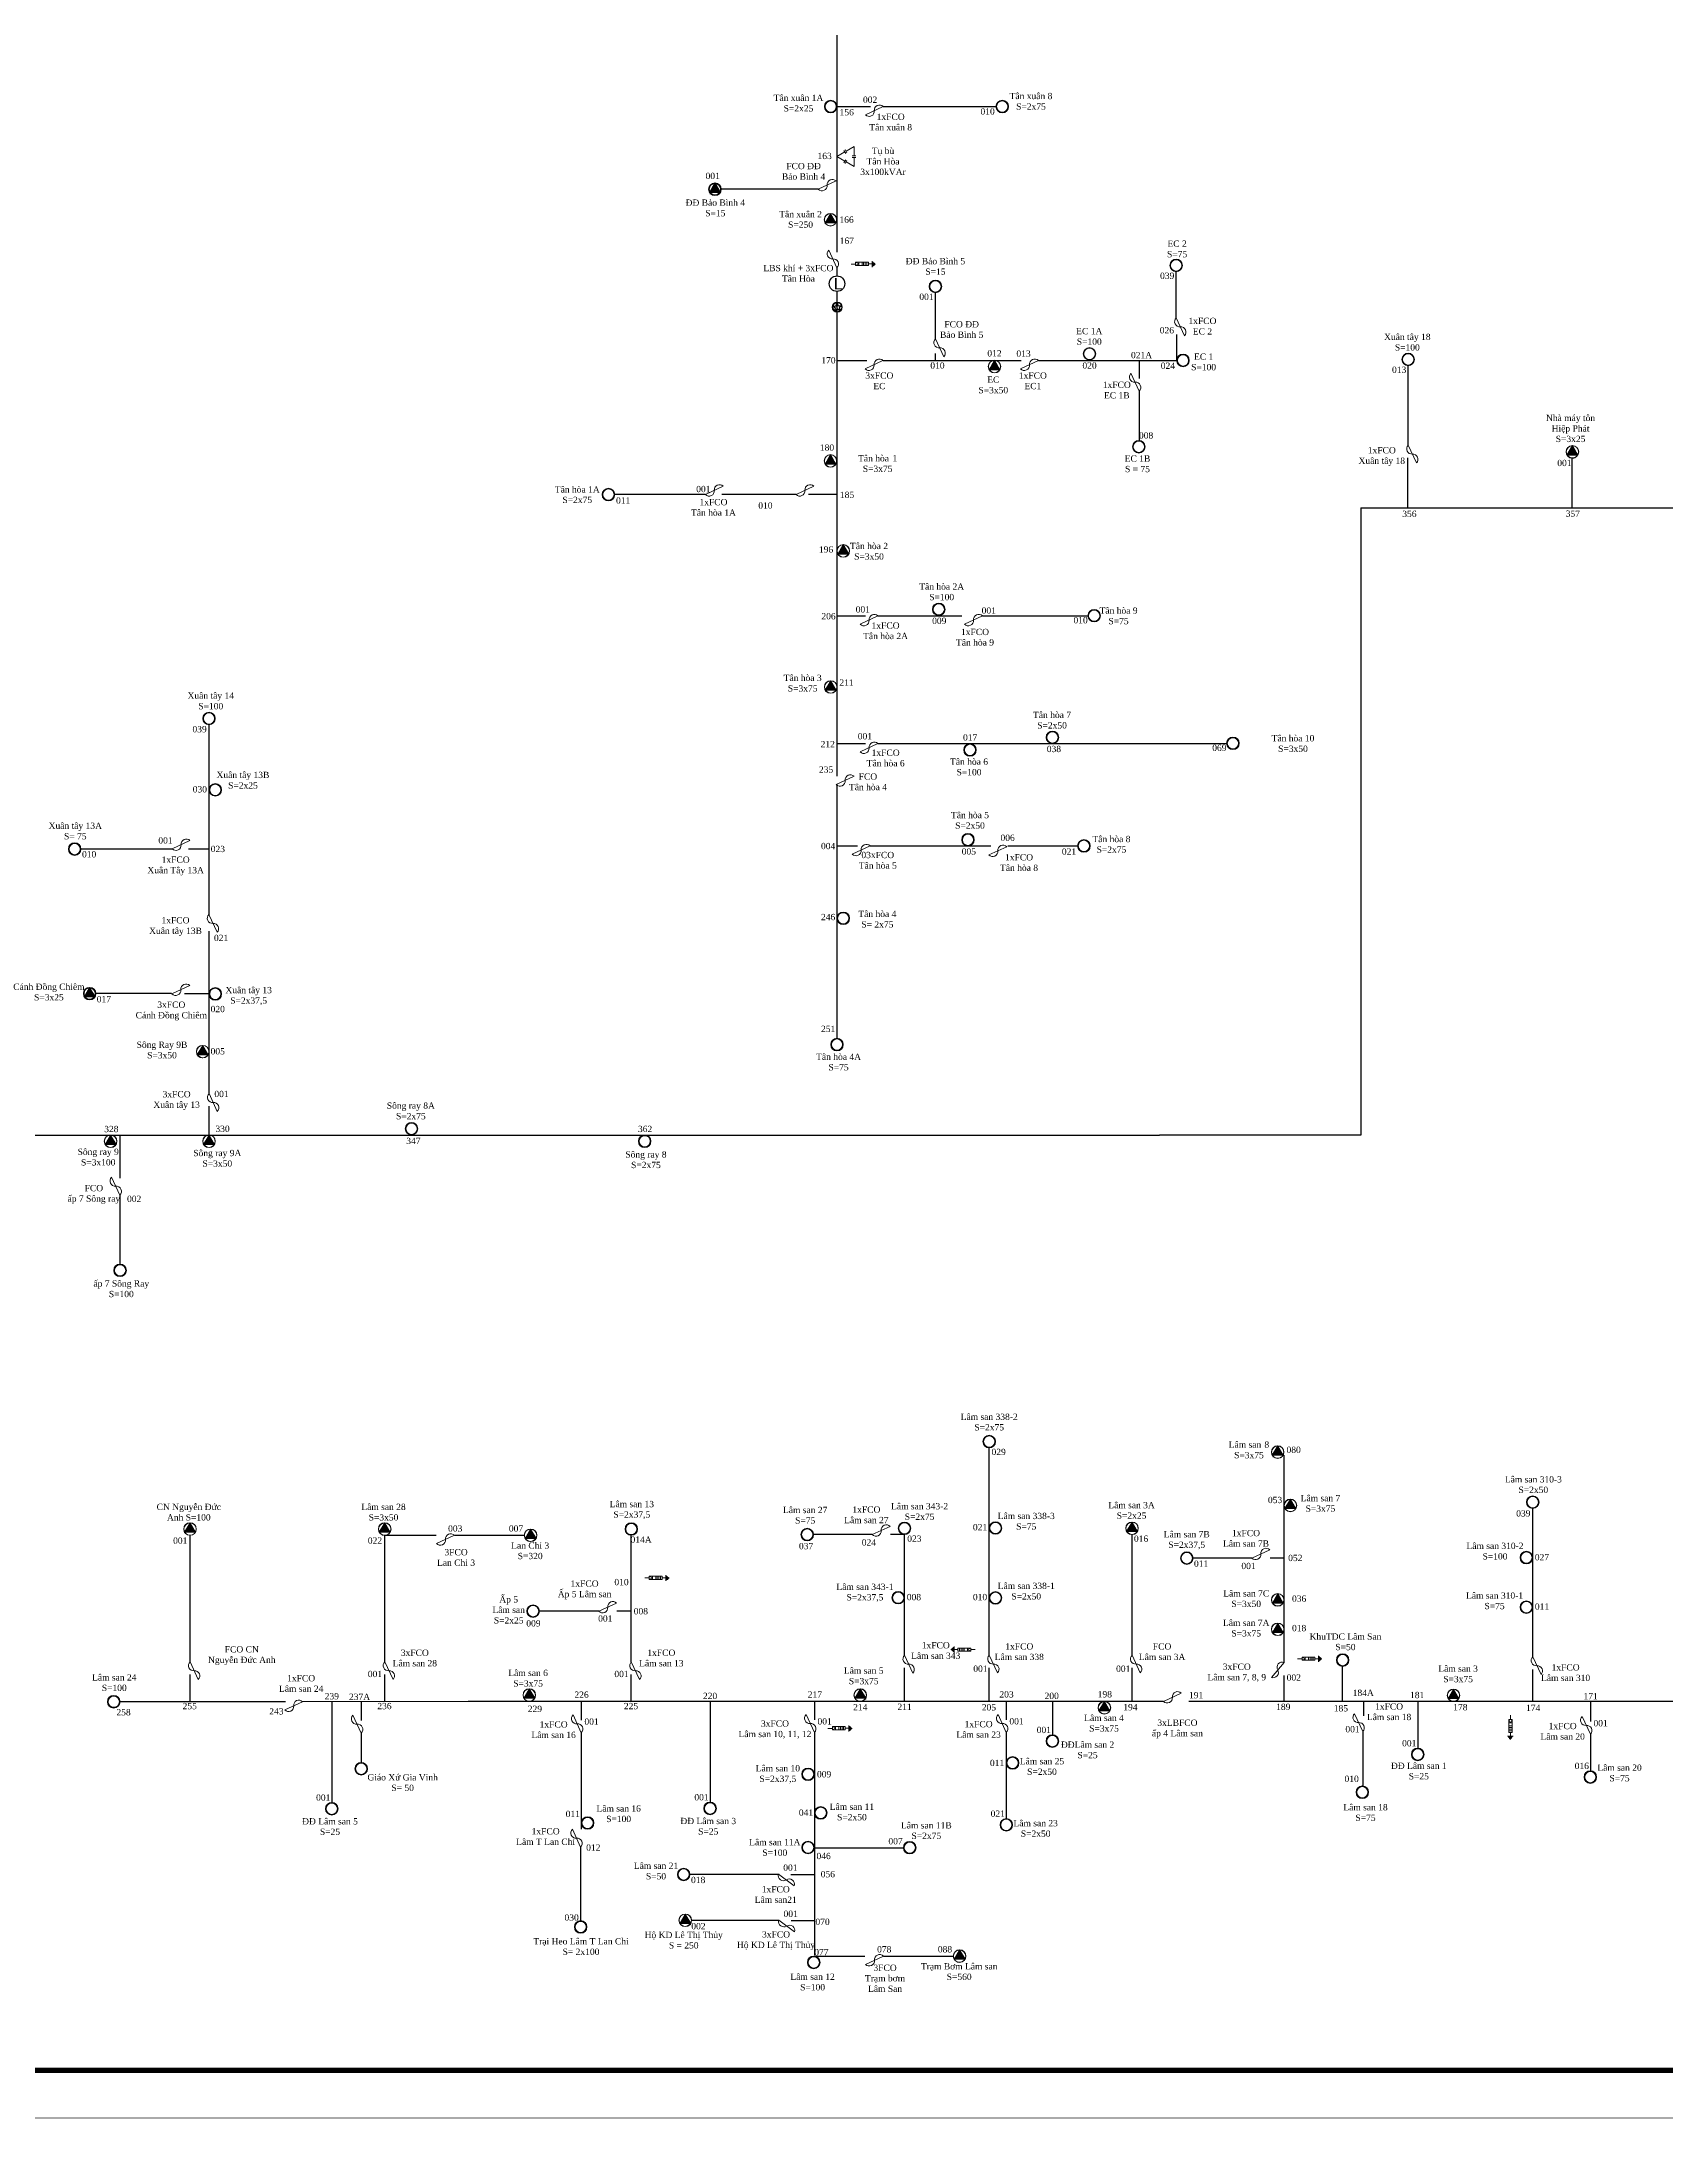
# Model space of a CAD drawing. Header units: inches. Extents: x 4393 to 9189, y -189 to 2360.
# Drawn here: x 5874 to 6587, y -189 to 721 of the extents above; entities that cross this region are included whole.
import ezdxf
from ezdxf.enums import TextEntityAlignment as Align

# ---------------------------------------------------------------- set-up
doc = ezdxf.new("R2010")
doc.units = ezdxf.units.IN
doc.header["$MEASUREMENT"] = 0
doc.layers.get('Defpoints').update_dxf_attribs({"lineweight": 13})
for name, color, linetype, lineweight in [('Day 22kV', 1, 'Continuous', 25), ('Khung', 7, 'Continuous', 20), ('TBA', 5, 'Continuous', 18), ('Text', 7, 'Continuous', 15), ('Thiet bi', 3, 'Continuous', 18)]:
    doc.layers.add(name, color=color, linetype=linetype, lineweight=lineweight)
doc.layers.add('TEXT477TANPHU', color=7, linetype='Continuous')
doc.styles.get("Standard").update_dxf_attribs({"font": 'arial.ttf'})
doc.styles.add('TimeNRoman', font='times.ttf')

# ---------------------------------------------------------------- blocks, each defined once
blk = doc.blocks.new('FCO')
at = {"color": 0}
blk.add_lwpolyline([(0, 0, 0.707499), (1.13, 0.53, -0.707499), (2.26, 1.05, -5.301682)], format="xyb", dxfattribs=at)
blk.add_lwpolyline([(0, 0), (2.26, 1.05)], dxfattribs=at)
blk = doc.blocks.new('TBA 1P')
h = blk.add_hatch(color=4)
h.set_gradient(color1=(0, 0, 255), one_color=1, tint=1, name='SPHERICAL')
h.paths.add_polyline_path([(0.8, 0.8, 1), (-0.8, 0.8, 1)])
h.paths.add_polyline_path([(-0.77, 0.8, -1), (0.77, 0.8, -1)], flags=16)
at = {"color": 0}
for radius in [0.8, 0.769, 0.759, 0.759, 0.748, 0.737, 0.726, 0.715]:
    blk.add_circle((0, 0.8), radius, dxfattribs=at)
blk = doc.blocks.new('TBA 3P')
h = blk.add_hatch(color=4)
h.set_gradient(color1=(0, 0, 255), one_color=1, tint=1, name='INVSPHERICAL')
h.paths.add_polyline_path([(-0.01, 1.58), (0, 1.6, 0.414214), (-0.8, 0.8, 0.131652), (-0.69, 0.4), (-0.68, 0.42, -0.12747), (-0.78, 0.8, -0.409402)])
h = blk.add_hatch(color=4)
h.set_gradient(color1=(0, 0, 255), one_color=1, tint=1, name='INVSPHERICAL')
h.paths.add_polyline_path([(0.8, 0.8, 1), (-0.8, 0.8, 1)])
h.paths.add_polyline_path([(-0.78, 0.8, -1), (0.78, 0.8, -1)], flags=16)
h = blk.add_hatch()
h.set_pattern_fill('AR-HBONE', color=4, scale=0.25, style=0)
h.paths.add_polyline_path([(0.69, 0.4), (0.67, 0.4, -0.566432), (-0.67, 0.4), (-0.69, 0.4, 0.57735)])
h = blk.add_hatch(color=4)
h.set_gradient(color1=(0, 0, 255), one_color=1, tint=1, name='SPHERICAL')
h.paths.add_polyline_path([(0, 1.6), (0.01, 1.58, -0.409402), (0.78, 0.8, -0.12747), (0.68, 0.42), (0.69, 0.4, 0.131652), (0.8, 0.8, 0.414214)])
at = {"color": 0}
blk.add_lwpolyline([(0, 1.6, 0, 1.39, 0), (0, 0.4, 0, 0, 0)], format="xyseb", dxfattribs=at)
blk.add_lwpolyline([(-0.69, 0.4), (0.69, 0.4), (0, 1.6)], close=True, dxfattribs=at)
for radius in [0.8, 0.778]:
    blk.add_circle((0, 0.8), radius, dxfattribs=at)
blk = doc.blocks.new('LA')
at = {"color": 0}
for p, q in [((0.33, -2.28), (0.53, -2.69)), ((0.33, -2.28), (0.74, -2.28)), ((0.33, -3.92), (0.33, -2.28)), ((0.52, -1.72), (0.52, -2.28)), ((0.53, -2.69), (0.74, -2.28)), ((0.74, -2.28), (0.74, -3.92)), ((0.88, -4.39), (0.14, -4.39)), ((0.22, -4.48), (0.8, -4.48)), ((0.3, -4.58), (0.72, -4.58)), ((0.33, -2.69), (0.74, -2.69)), ((0.33, -3.1), (0.74, -3.1)), ((0.33, -3.3), (0.74, -3.3)), ((0.33, -3.51), (0.74, -3.51)), ((0.33, -3.71), (0.74, -3.71)), ((0.74, -3.92), (0.33, -3.92)), ((0.38, -4.67), (0.64, -4.67)), ((0.46, -4.77), (0.56, -4.77)), ((0.53, -3.92), (0.53, -4.39))]:
    blk.add_line(p, q, dxfattribs=at)
blk = doc.blocks.new('TU BU')
at = {"color": 0}
for points in [[(0.59, -1.02), (0, 0), (-0.59, -1.02)], [(-0.68, -1.18), (-1.27, -2.19), (-0.09, -2.19)], [(-0.48, -1.29), (-0.88, -1.06)], [(-0.39, -1.13), (-0.78, -0.9)], [(-0.09, -2.42), (-0.09, -1.96)], [(0.09, -2.19), (1.27, -2.19), (0.68, -1.18)], [(0.09, -2.42), (0.09, -1.96)], [(0.41, -1.13), (0.8, -0.9)], [(0.5, -1.29), (0.9, -1.06)]]:
    blk.add_lwpolyline(points, dxfattribs=at)
blk = doc.blocks.new('ngoi sao')
at = {"layer": 'Day 22kV', "color": 1}
for p, q in [((7789, 2470), (7803.5, 2474.7)), ((7803.5, 2465.3), (7789, 2470)), ((7803.5, 2474.7), (7803.5, 2490)), ((7803.5, 2490), (7812.5, 2477.6)), ((7803.5, 2450), (7803.5, 2465.3)), ((7812.5, 2462.4), (7803.5, 2450)), ((7812.5, 2477.6), (7827, 2482.3)), ((7827, 2457.7), (7812.5, 2462.4)), ((7827, 2482.3), (7818, 2470)), ((7818, 2470), (7827, 2457.7))]:
    blk.add_line(p, q, dxfattribs=at)
blk = doc.blocks.new('báo sự cố')
at = {"layer": 'Day 22kV', "color": 1, "xscale": 0.1313280000002237, "yscale": 0.1313280000002237, "zscale": 0.1313280000002237}
blk.add_blockref('ngoi sao', (6759.6, 2134.3, 3), dxfattribs=at)
at = {"layer": 'TBA', "xscale": 3.449999999999818, "yscale": 3.449999999999818, "zscale": 3.449999999999818, "rotation": 90}
blk.add_blockref('TBA 1P', (7788, 2458.8), dxfattribs=at)
blk = doc.blocks.new('LBS khí')
blk.add_circle((1.09, -1.12), 3.4)
at = {"layer": 'TEXT477TANPHU', "color": 7, "true_color": 0xffffff, "insert": (-0.34, 1.36), "char_height": 5, "attachment_point": 1}
blk.add_mtext_dynamic_manual_height_columns('L', width=1.1505, gutter_width=1, heights=[0], dxfattribs=at)

msp = doc.modelspace()

# ---------------------------------------------------------------- linework, layer by layer
for p, q in [((5947.88, 292.44), (5947.88, 292.44)), ((6419.05, 37.46), (6419.05, 37.46))]:
    msp.add_line(p, q)
at = {"color": 6}
for p, q in [((6001.69, -6.43), (6001.69, -50.39)), ((6167.47, -6.13), (6167.47, -50.26)), ((6317.51, -6.14), (6317.51, -20.77)), ((6477.64, -6.21), (6477.64, -26.47))]:
    msp.add_line(p, q, dxfattribs=at)
msp.add_circle((6223.1, 615.06), 3.4)
at = {"layer": 'Day 22kV', "color": 5}
msp.add_line((6371.99, 581.45), (6371.99, 592.79), dxfattribs=at)
at = {"layer": 'Day 22kV', "color": 6}
for p, q in [((6452.68, 516.83), (6452.68, 242.04)), ((5931.83, 367.33), (5891.76, 367.33)), ((5947.88, 367.33), (5938.95, 367.33)), ((5908.81, 242.04), (5908.81, 223.19)), ((6452.68, 242.04), (6364.41, 242.04)), ((5908.81, 215.73), (5908.81, 185.5)), ((6024.9, 66.64), (6047.36, 66.64)), ((6055.4, 66.64), (6086.05, 66.64)), ((6238.58, 66.95), (6212.8, 66.95)), ((6252.68, 66.95), (6246.52, 66.95)), ((6404.95, 56.65), (6379.17, 56.65)), ((6419.05, 56.65), (6412.89, 56.65)), ((6118.7, 33.36), (6092.92, 33.36)), ((6132.8, 33.36), (6126.65, 33.36)), ((6453.81, -6.11), (6453.81, -12.4)), ((6212.91, -117.74), (6235.37, -117.74)), ((6243.41, -117.74), (6274.06, -117.74))]:
    msp.add_line(p, q, dxfattribs=at)
at = {"layer": 'Day 22kV', "color": 5}
for points in [[(6223.1, 810.97), (6223.1, 692.67)], [(6223.1, 706.37), (6223.1, 628.81)], [(6223.1, 692.67), (6237.84, 692.67)], [(6243.36, 692.67), (6292.77, 692.67)], [(6214.89, 656.43), (6172.37, 656.43)], [(6223.1, 621.99), (6223.1, 618.45)], [(6223.1, 621.99), (6223.1, 618.45)], [(6371.75, 600.04), (6371.75, 620.31)], [(6223.1, 611.66), (6223.1, 607)], [(6223.1, 611.26), (6223.1, 399.28)], [(6266.25, 590.83), (6266.25, 611.11)], [(6266.25, 581.45), (6266.25, 584.52)], [(6223.1, 581.45), (6236.18, 581.45)], [(6243.35, 581.45), (6303.84, 581.45)], [(6311.41, 581.45), (6371.99, 581.45)], [(6165.43, 522.66), (6125.7, 522.66)], [(6205.15, 522.66), (6172.65, 522.66)], [(6223.1, 522.66), (6210.67, 522.66)], [(6223.1, 469.47), (6235.52, 469.47)], [(6241.04, 469.47), (6277.8, 469.47)], [(6286.8, 469.47), (6333.05, 469.47)], [(6223.1, 413.54), (6235.52, 413.54)], [(6241.04, 413.54), (6322.1, 413.54)], [(6322.1, 413.54), (6393.86, 413.54)], [(6223.1, 395.58), (6223.1, 284.43)], [(6223.1, 368.72), (6232.09, 368.72)], [(6237.61, 368.72), (6290.46, 368.72)], [(6297.95, 368.72), (6328.56, 368.72)]]:
    msp.add_lwpolyline(points, dxfattribs=at)
at = {"layer": 'Day 22kV', "color": 6}
for points in [[(6355.56, 581.45), (6355.56, 573.53)], [(6473.43, 544.29), (6473.43, 579.09)], [(6355.56, 568.01), (6355.56, 546.43)], [(6473.33, 516.83), (6473.33, 538.77)], [(6545.31, 516.83), (6545.31, 538.6)], [(6452.68, 516.83), (6555.54, 516.83)], [(6555.54, 516.83), (6719.15, 516.83)], [(5947.88, 384.95), (5947.88, 421.78)], [(5947.88, 338.45), (5947.88, 384.95)], [(5947.88, 260.18), (5947.88, 331.4)], [(5931.38, 303.98), (5898.32, 303.98)], [(5947.88, 303.87), (5937.16, 303.87)], [(5947.88, 242.04), (5947.88, 254.66)], [(5825.94, 242.04), (6364.41, 242.04)], [(6289.81, 14.15), (6289.81, 104.95)], [(6419.05, 10.76), (6419.05, 101.71)], [(6528.02, 13.42), (6528.02, 78.41)], [(5939.56, 11.22), (5939.56, 66.64)], [(6024.9, 11.22), (6024.9, 66.64)], [(6132.95, 11.22), (6132.95, 66.64)], [(6252.68, 14.1), (6252.68, 66.95)], [(6352.39, 14.15), (6352.39, 66.95)], [(5939.56, -6.14), (5939.56, 5.7)], [(6024.9, -6.14), (6024.9, 5.7)], [(6132.95, -6.14), (6132.95, 5.7)], [(6252.68, -6.16), (6252.68, 8.58)], [(6289.81, -6.16), (6289.81, 8.63)], [(6352.39, -6.16), (6352.39, 8.63)], [(6419.05, -6.23), (6419.05, 5.24)], [(6444.71, -6.2), (6444.71, 9.1)], [(6528.02, -6.23), (6528.02, 7.9)], [(5981.39, -6.25), (5908.89, -6.26)], [(6061.49, -6.24), (5988.89, -6.25)], [(6014.58, -6.43), (6014.58, -14.47)], [(6366.2, -6.14), (6061.49, -6.24)], [(6111.05, -6.27), (6111.05, -14.31)], [(6213.2, -6.15), (6213.2, -14.21)], [(6297.3, -6.13), (6297.3, -14.17)], [(6594.38, -6.23), (6377.3, -6.19)], [(6553.28, -6.23), (6553.28, -15)], [(6014.58, -19.99), (6014.58, -32.96)], [(6111.05, -19.83), (6111.05, -62.16)], [(6213.2, -19.73), (6213.2, -117.39)], [(6297.3, -19.69), (6297.3, -57.45)], [(6453.53, -19.31), (6453.53, -43.22)], [(6553.28, -20.52), (6553.28, -36.41)], [(6110.76, -69.96), (6110.76, -102.2)], [(6213.2, -70.22), (6252.23, -70.22)], [(6197.7, -81.96), (6158.67, -81.96)], [(6202.87, -81.96), (6213.31, -81.96)], [(6197.82, -102.18), (6159.36, -102.18)], [(6203, -102.17), (6213.2, -102.17)]]:
    msp.add_lwpolyline(points, dxfattribs=at)
at = {"layer": 'Defpoints'}
msp.add_lwpolyline([(4392.87, -188.87), (7812.22, -188.46), (7812.16, 1998.11), (4396.1, 1998.09)], close=True, dxfattribs=at)
at = {"layer": 'Khung', "const_width": 2.4}
msp.add_lwpolyline([(4433.74, 1971.09), (4426.33, -167.86), (7785.22, -167.72), (7785.16, 1971.11)], close=True, dxfattribs=at)

# ---------------------------------------------------------------- block references
at = {"color": 0}
msp.add_blockref('LBS khí', (6222.01, 616.17), dxfattribs=at)
at = {"layer": 'Day 22kV', "color": 6, "xscale": 0.8000000000000539, "yscale": 0.8000000000001819, "zscale": 0.8000000000000539, "rotation": 345.0685828218457}
msp.add_blockref('báo sự cố', (-301.52, 308.91), dxfattribs=at)
at = {"layer": 'TBA', "xscale": 3.450000000000728, "yscale": 3.450000000000728, "zscale": 3.450000000000728}
for name, p in [('TBA 1P', (6220.34, 689.91)), ('TBA 1P', (6295.53, 689.91)), ('TBA 3P', (6169.61, 653.67)), ('TBA 1P', (6169.61, 653.67)), ('TBA 3P', (6220.24, 640.32)), ('TBA 1P', (6371.75, 620.31)), ('TBA 1P', (6266.25, 611.11)), ('TBA 3P', (6292.12, 575.98)), ('TBA 1P', (6333.76, 581.56)), ('TBA 1P', (6374.75, 578.69)), ('TBA 1P', (6473.43, 579.09)), ('TBA 1P', (6355.39, 540.83)), ('TBA 3P', (6545.41, 538.6)), ('TBA 3P', (6220.25, 534.62)), ('TBA 1P', (6122.94, 519.9)), ('TBA 3P', (6225.85, 495.21)), ('TBA 1P', (6267.71, 469.6)), ('TBA 1P', (6335.8, 466.83)), ('TBA 3P', (6220.34, 435.58)), ('TBA 1P', (5947.88, 421.78)), ('TBA 1P', (6317.53, 413.48)), ('TBA 1P', (6396.62, 410.9)), ('TBA 1P', (5950.64, 390.51)), ('TBA 1P', (6280.5, 368.65)), ('TBA 1P', (5889, 364.57)), ('TBA 1P', (6331.32, 365.96)), ('TBA 1P', (6225.86, 334.23)), ('TBA 3P', (5895.56, 301.22)), ('TBA 1P', (5895.56, 301.22)), ('TBA 1P', (5950.64, 301.11)), ('TBA 3P', (5945.12, 275.81)), ('TBA 1P', (6223.1, 278.91)), ('TBA 1P', (6036.63, 242.04)), ('TBA 3P', (5904.74, 236.52)), ('TBA 3P', (5947.88, 236.52)), ('TBA 1P', (6138.82, 236.52)), ('TBA 1P', (5908.89, 179.98)), ('TBA 1P', (6289.81, 104.95)), ('TBA 3P', (6416.23, 100.33)), ('TBA 3P', (6421.81, 76.96)), ('TBA 1P', (6528.02, 78.41)), ('TBA 3P', (5939.56, 66.64)), ('TBA 3P', (6024.9, 66.64)), ('TBA 3P', (6352.39, 66.95)), ('TBA 3P', (6088.81, 63.88)), ('TBA 1P', (6132.95, 66.64)), ('TBA 1P', (6210.04, 64.19)), ('TBA 1P', (6252.68, 66.95)), ('TBA 1P', (6292.57, 67.08)), ('TBA 1P', (6376.41, 53.89)), ('TBA 1P', (6525.26, 54.12)), ('TBA 1P', (6249.92, 36.55)), ('TBA 1P', (6292.57, 36.46)), ('TBA 3P', (6416.28, 35.6)), ('TBA 1P', (6525.26, 32.41)), ('TBA 1P', (6089.89, 30.66)), ('TBA 3P', (6416.28, 22.69)), ('TBA 3P', (6088.25, -6.13)), ('TBA 3P', (6233.3, -6.14)), ('TBA 3P', (6493.3, -6.23)), ('TBA 1P', (5906.13, -9.02)), ('TBA 3P', (6340.29, -11.66)), ('TBA 1P', (6317.51, -26.29)), ('TBA 1P', (6477.63, -32.1)), ('TBA 1P', (6014.58, -38.39)), ('TBA 1P', (6210.44, -40.83)), ('TBA 1P', (6300.06, -35.84)), ('TBA 1P', (6553.26, -42.05)), ('TBA 1P', (6001.69, -55.91)), ('TBA 1P', (6167.47, -55.78)), ('TBA 1P', (6215.96, -57.74)), ('TBA 1P', (6113.81, -62.16)), ('TBA 1P', (6297.3, -62.97)), ('TBA 1P', (6210.44, -72.9)), ('TBA 3P', (6156.6, -104.8)), ('TBA 1P', (6110.76, -107.72)), ('TBA 1P', (6212.91, -123.26)), ('TBA 3P', (6276.82, -120.5))]:
    msp.add_blockref(name, p, dxfattribs=at)
for p, rotation in [((6281.39, 413.54), 180), ((6444.72, 14.74), 180), ((6450.57, -45.93), 270), ((6257.75, -70.22), 90), ((6153.15, -81.96), 270)]:
    msp.add_blockref('TBA 1P', p, dxfattribs=dict(at, rotation=rotation))
at = {"layer": 'Thiet bi'}
for name, p, xscale, yscale, zscale, rotation in [('FCO', (6243.36, 692.67), 3.450000000000728, 3.450000000000728, 3.450000000000728, 180), ('TU BU', (6223.02, 670.72), 3.450000000000728, 3.450000000000728, 3.450000000000728, 90), ('FCO', (6223.1, 621.99), 3.450000000000728, 3.450000000000728, 3.450000000000728, 90), ('LA', (6223.39, 621.86), 3.450000000000728, 3.450000000000728, 3.450000000000728, 90), ('FCO', (6371.75, 600.04), 3.450000000000728, 3.450000000000728, 3.450000000000728, 270), ('FCO', (6266.25, 590.83), 3.450000000000728, 3.450000000000728, 3.450000000000728, 270), ('FCO', (6243.25, 581.34), 3.450000000000728, 3.450000000000728, 3.450000000000728, 180), ('FCO', (6311.34, 581.34), 3.450000000000728, 3.450000000000728, 3.450000000000728, 180), ('FCO', (6355.56, 568.01), 3.450000000000728, 3.450000000000728, 3.450000000000728, 90), ('FCO', (6473.43, 544.29), 3.450000000000728, 3.450000000000728, 3.450000000000728, 270), ('FCO', (6241.04, 469.47), 3.450000000000728, 3.450000000000728, 3.450000000000728, 180), ('FCO', (6286.8, 469.47), 3.450000000000728, 3.450000000000728, 3.450000000000728, 180), ('FCO', (6241.04, 413.54), 3.450000000000728, 3.450000000000728, 3.450000000000728, 180), ('FCO', (6230.56, 399.21), 3.450000000000728, 3.450000000000728, 3.450000000000728, 180), ('FCO', (6237.61, 368.72), 3.450000000000728, 3.450000000000728, 3.450000000000728, 180), ('FCO', (6297.49, 368.37), 3.450000000000728, 3.450000000000728, 3.450000000000728, 180), ('FCO', (5947.79, 338.65), 3.450000000000728, 3.450000000000728, 3.450000000000728, 270), ('FCO', (5947.88, 260.18), 3.450000000000728, 3.450000000000728, 3.450000000000728, 270), ('FCO', (5908.81, 215.73), 3.450000000000728, 3.450000000000728, 3.450000000000728, 90), ('FCO', (6055.4, 66.64), 3.450000000000728, 3.450000000000728, 3.450000000000728, 180), ('LA', (6132.95, 46.16), 3.450000000000728, 3.450000000000728, 3.450000000000728, 90), ('FCO', (5939.56, 11.22), 3.450000000000728, 3.450000000000728, 3.450000000000728, 270), ('FCO', (6024.9, 11.22), 3.450000000000728, 3.450000000000728, 3.450000000000728, 270), ('FCO', (6132.95, 11.22), 3.450000000000728, 3.450000000000728, 3.450000000000728, 270), ('FCO', (6252.68, 14.1), 3.450000000000728, 3.450000000000728, 3.450000000000728, 270), ('LA', (6289.59, 18.37), 3.450000000000728, 3.450000000000728, 3.450000000000728, 270), ('FCO', (6289.81, 14.15), 3.450000000000728, 3.450000000000728, 3.450000000000728, 270), ('FCO', (6352.39, 14.15), 3.450000000000728, 3.450000000000728, 3.450000000000728, 270), ('FCO', (6413.48, 4.36), 3.449999999999362, 3.450000000000728, 3.449999999999362, 24.99999999997809), ('LA', (6419.05, 10.76), 3.450000000000728, 3.450000000000728, 3.450000000000728, 90), ('FCO', (6528.02, 13.42), 3.450000000000728, 3.450000000000728, 3.450000000000728, 270), ('FCO', (5988.89, -6.25), 3.450000000000728, 3.450000000000728, 3.450000000000728, 180), ('FCO', (6373.99, -2.51), 3.450000000000728, 3.450000000000728, 3.450000000000728, 180), ('FCO', (6014.58, -19.99), 3.450000000000728, 3.450000000000728, 3.450000000000728, 90), ('FCO', (6111.05, -19.83), 3.450000000000728, 3.450000000000728, 3.450000000000728, 90), ('FCO', (6213.2, -19.73), 3.450000000000728, 3.450000000000728, 3.450000000000728, 90), ('LA', (6213.2, -19.73), 3.450000000000728, 3.450000000000728, 3.450000000000728, 90), ('FCO', (6297.3, -19.69), 3.450000000000728, 3.450000000000728, 3.450000000000728, 90), ('FCO', (6453.53, -19.31), 3.450000000000728, 3.450000000000728, 3.450000000000728, 90), ('FCO', (6553.28, -20.52), 3.450000000000728, 3.450000000000728, 3.450000000000728, 90), ('FCO', (6110.76, -69.96), 3.450000000000728, 3.450000000000728, 3.450000000000728, 90), ('FCO', (6197.47, -81.77), 3.449999999999628, 3.449999999999818, 3.449999999999628, 298.4561984099582), ('FCO', (6197.6, -101.99), 3.449999999999628, 3.449999999999818, 3.449999999999628, 298.4561984099582), ('FCO', (6243.41, -117.74), 3.450000000000728, 3.450000000000728, 3.450000000000728, 180)]:
    msp.add_blockref(name, p, dxfattribs=dict(at, xscale=xscale, yscale=yscale, zscale=zscale, rotation=rotation))
at = {"layer": 'Thiet bi', "xscale": 3.450000000000728, "yscale": 3.450000000000728, "zscale": 3.450000000000728}
for name, p in [('FCO', (6214.89, 656.43)), ('FCO', (6165.43, 522.66)), ('FCO', (6205.15, 522.66)), ('FCO', (5931.73, 367.42)), ('FCO', (5931.64, 303.87)), ('FCO', (6238.58, 66.95)), ('FCO', (6404.95, 56.65)), ('FCO', (6118.7, 33.36)), ('LA', (6516.43, -6.21))]:
    msp.add_blockref(name, p, dxfattribs=at)

# ---------------------------------------------------------------- texts
at = {"layer": 'Text', "style": 'TimeNRoman'}
for s, p in [('002', (6237.61, 694.29)), ('010', (6289.11, 689.14)), ('156', (6227.36, 688.8)), ('163', (6217.69, 669.65)), ('001', (6168.62, 660.89)), ('166', (6227.29, 641.74)), ('167', (6227.4, 632.52)), ('039', (6367.81, 617.14)), ('001', (6262.31, 607.94)), ('026', (6367.68, 593.28)), ('170', (6219.36, 580.1)), ('012', (6292.11, 583.17)), ('013', (6304.85, 583.05)), ('021A', (6356.58, 582.38)), ('010', (6267.13, 577.82)), ('020', (6333.79, 577.83)), ('024', (6368.12, 577.72)), ('013', (6469.47, 575.97)), ('008', (6358.57, 547.18)), ('180', (6218.72, 541.89)), ('001', (6541.9, 535.12)), ('011', (6129.39, 518.7)), ('001', (6164.52, 523.7)), ('010', (6191.73, 516.49)), ('185', (6227.5, 521.16)), ('356', (6473.97, 512.81)), ('357', (6545.57, 512.91)), ('196', (6218.31, 497.22)), ('001', (6234.42, 470.95)), ('001', (6289.62, 470.47)), ('206', (6219.39, 467.97)), ('009', (6267.92, 465.95)), ('010', (6329.87, 466.24)), ('211', (6227.27, 438.9)), ('039', (5943.75, 418.49)), ('212', (6219.05, 411.95)), ('001', (6235.34, 415.4)), ('017', (6281.46, 414.86)), ('038', (6318.17, 409.81)), ('069', (6390.68, 410.31)), ('235', (6218.31, 400.78)), ('030', (5943.86, 392.14)), ('006', (6297.88, 370.91)), ('010', (5895.35, 363.66)), ('001', (5928.8, 369.74)), ('023', (5951.75, 366)), ('004', (6219.21, 367.28)), ('005', (6280.88, 364.91)), ('021', (6324.78, 364.86)), ('246', (6219.21, 336.17)), ('021', (5953.18, 327.02)), ('017', (5901.8, 300.18)), ('020', (5951.7, 295.86)), ('251', (6219.21, 287.15)), ('005', (5951.7, 277.35)), ('001', (5953.35, 258.65)), ('328', (5905.08, 243.29)), ('330', (5953.81, 243.39)), ('362', (6139, 243.32)), ('347', (6037.46, 238.07)), ('002', (5915.08, 212.68)), ('029', (6293.95, 101.8)), ('080', (6423.24, 102.73)), ('053', (6415.09, 80.75)), ('039', (6523.89, 74.88)), ('001', (5935.27, 62.96)), ('022', (6020.61, 62.96)), ('003', (6055.79, 68.25)), ('007', (6082.42, 68.25)), ('014A', (6137.25, 63.4)), ('024', (6237.09, 62.15)), ('023', (6257.01, 63.8)), ('021', (6285.79, 68.83)), ('016', (6356.36, 63.8)), ('037', (6209.55, 60.56)), ('011', (6382.68, 52.85)), ('001', (6403.46, 51.84)), ('052', (6423.96, 55.35)), ('027', (6532.05, 55.67)), ('010', (6128.66, 44.78)), ('008', (6256.82, 38.21)), ('010', (6285.79, 38.21)), ('036', (6425.64, 37.53)), ('011', (6532.08, 34.06)), ('009', (6090.06, 26.7)), ('001', (6121.55, 28.83)), ('008', (6137.14, 32.01)), ('018', (6425.64, 24.63)), ('001', (6285.96, 6.83)), ('001', (6348.54, 6.83)), ('001', (6020.61, 4.51)), ('001', (6128.66, 4.51)), ('002', (6423.3, 2.95)), ('255', (5939.43, -9.54)), ('243', (5977.41, -11.85)), ('239', (6001.69, -5.25)), ('237A', (6013.86, -5.5)), ('236', (6024.77, -9.54)), ('229', (6090.7, -10.78)), ('226', (6111.15, -4.56)), ('225', (6132.82, -9.54)), ('220', (6167.47, -5.11)), ('217', (6213.4, -4.49)), ('214', (6233.3, -10.05)), ('211', (6252.71, -9.88)), ('205', (6289.68, -10.11)), ('203', (6297.4, -4.42)), ('200', (6317.2, -5.09)), ('198', (6340.48, -4.39)), ('194', (6351.69, -10.05)), ('191', (6380.5, -4.76)), ('189', (6418.69, -9.89)), ('185', (6443.94, -10.52)), ('184A', (6453.75, -3.75)), ('181', (6477.37, -4.71)), ('178', (6496.3, -10.05)), ('174', (6528.21, -10.35)), ('171', (6553.37, -5.25)), ('258', (5910.43, -12.25)), ('001', (6115.53, -16.34)), ('001', (6217.68, -16.25)), ('001', (6301.78, -16.21)), ('001', (6313.76, -20.01)), ('001', (6449.04, -19.65)), ('001', (6557.76, -17.04)), ('001', (6473.89, -25.82)), ('011', (6293.25, -34.47)), ('016', (6549.52, -35.77)), ('009', (6217.45, -39.4)), ('010', (6448.65, -41.42)), ('001', (5997.94, -49.63)), ('011', (6107.31, -56.82)), ('001', (6163.72, -49.5)), ('041', (6209.51, -56.21)), ('021', (6293.56, -56.69)), ('012', (6116.3, -71.55)), ('046', (6217.25, -75.25)), ('007', (6248.75, -68.75)), ('001', (6202.67, -80.34)), ('056', (6219.08, -83.19)), ('018', (6162.25, -85.75)), ('030', (6106.8, -102.2)), ('001', (6202.8, -100.56)), ('002', (6162.38, -105.97)), ('070', (6216.78, -104.07)), ('077', (6216.26, -117.39)), ('078', (6243.8, -116.13)), ('088', (6270.43, -116.13))]:
    msp.add_text(s, height=2.76, dxfattribs=at).set_placement(p, align=Align.CENTER)
at = {"layer": 'Text', "char_height": 2.76, "attachment_point": 5, "style": 'TimeNRoman'}
for s, insert, width in [('Tân xuân 1A \\PS=2x25', (6206.21, 694.16), 36.0086), ('Tân xuân 8\\PS=2x75', (6308.11, 694.96), 32.4108), ('1xFCO\\PTân xuân 8', (6246.62, 685.87), 21.5504), ('Tụ bù \\PTân Hòa\\P3x100kVAr', (6243.27, 668.63), 36.0086), ('FCO ĐĐ\\PBảo Bình 4', (6208.46, 664.28), 54.1864), ('ĐĐ Bảo Bình 4\\PS=15', (6169.77, 648.26), 36.0086), ('Tân xuân 2\\PS=250', (6207.13, 643.2), 36.0086), ('EC 2\\PS=75', (6372.15, 630.27), 36.0086), ('LBS khí + 3xFCO \\PTân Hòa', (6206.19, 619.57), 31.9245), ('ĐĐ Bảo Bình 5\\PS=15', (6266.24, 622.61), 36.0086), ('FCO ĐĐ\\PBảo Bình 5', (6277.74, 594.96), 54.1864), ('EC 1A\\PS=100', (6333.66, 591.96), 32.4108), ('1xFCO\\PEC 2', (6383.26, 596.43), 21.5504), ('Xuân tây 18\\PS=100', (6473.05, 589.42), 36.5748), ('EC 1\\PS=100', (6383.78, 580.77), 32.4108), ('3xFCO\\PEC', (6241.66, 572.49), 21.5504), ('EC\\PS=3x50', (6291.6, 570.69), 32.4108), ('1xFCO\\PEC1', (6308.95, 572.49), 21.5504), ('1xFCO\\PEC 1B', (6345.72, 568.43), 21.5504), ('Nhà máy tôn\\PHiệp Phát\\PS=3x25', (6544.59, 551.61), 36.0086), ('Tân hòa{\\H1.467x; }1\\PS=3x75', (6240.91, 536.24), 32.4108), ('EC 1B\\PS = 75', (6354.79, 536.13), 32.4108), ('1xFCO\\PXuân tây 18', (6461.86, 539.32), 24.4907), ('Tân hòa 1A\\PS=2x75', (6109.27, 522.59), 32.4108), ('1xFCO\\PTân hòa 1A', (6168.96, 517.03), 21.5504), ('Tân hòa 2\\PS=3x50', (6237.13, 497.81), 32.4108), ('Tân hòa 2A\\PS=100', (6268.98, 480.03), 32.4108), ('Tân hòa 9\\PS=75', (6346.5, 469.51), 32.4108), ('1xFCO\\PTân hòa 2A', (6244.39, 462.96), 21.5504), ('1xFCO\\PTân hòa 9', (6283.58, 460.14), 21.5504), ('Tân hòa 3\\PS=3x75', (6208.05, 440.02), 32.4108), ('Xuân tây 14\\PS=100', (5948.65, 432.24), 36.0086), ('Tân hòa 7\\PS=2x50', (6317.35, 423.79), 32.4108), ('1xFCO\\PTân hòa 6', (6244.42, 407.23), 21.5504), ('Tân hòa 10\\PS=3x50', (6422.94, 413.58), 32.4108), ('Xuân tây 13B\\PS=2x25', (5962.76, 397.49), 36.0086), ('FCO\\PTân hòa 4', (6236.67, 396.78), 32.4108), ('Tân hòa 6\\PS=100', (6280.97, 403.31), 32.4108), ('Tân hòa 5\\PS=2x50', (6281.38, 379.91), 36.0086), ('Xuân tây 13A\\PS= 75', (5889.27, 375.23), 36.0086), ('Tân hòa 8\\PS=2x75', (6343.38, 369.41), 32.4108), ('1xFCO\\PXuân Tây 13A', (5933.25, 359.94), 36.5748), ('03xFCO\\PTân hòa 5', (6240.98, 362.41), 21.5504), ('1xFCO\\PTân hòa 8', (6302.88, 361.41), 21.5504), ('1xFCO\\PXuân tây 13B', (5933.2, 333.37), 24.4907), ('Tân hòa 4\\PS= 2x75', (6240.79, 336.6), 36.0086), ('Cánh Đồng Chiêm\\PS=3x25', (5877.71, 304.68), 36.0086), ('3xFCO\\PCánh Đồng Chiêm', (5931.36, 296.39), 36.5748), ('Xuân tây 13\\PS=2x37,5', (5965.25, 302.93), 36.0086), ('Sông Ray 9B\\PS=3x50', (5927.27, 279.28), 36.0086), ('Tân hòa 4A\\PS=75', (6223.79, 274.01), 36.0086), ('3xFCO\\PXuân tây 13 ', (5933.68, 257.17), 36.5748), ('Sông ray 8A\\PS=2x75', (6036.34, 252.59), 36.0086), ('Sông ray 9\\PS=3x100', (5899.32, 232.36), 36.0086), ('Sông ray 9A\\PS=3x50', (5951.52, 231.83), 36.0086), ('Sông ray 8\\PS=2x75', (6139.37, 231.2), 36.0086), ('FCO\\Pấp 7 Sông ray ', (5897.42, 216.04), 24.2782), ('ấp 7 Sông Ray\\PS=100', (5909.44, 174.65), 36.0086), ('Lâm san 338-2\\PS=2x75', (6289.81, 116.26), 32.4874), ('Lâm san{\\H1.333x; }8\\PS=3x75', (6403.65, 104.07), 36.0086), ('Lâm san 310-3\\PS=2x50', (6528.28, 88.85), 36.0086), ('Lâm san 13\\PS=2x37,5', (6133.18, 77.73), 25.0764), ('Lâm san 7\\PS=3x75', (6434.98, 80.63), 36.0086), ('CN Nguyễn Đức Anh S=100', (5939.02, 76.79), 36.0086), ('Lâm san 28\\PS=3x50', (6024.36, 76.79), 36.0086), ('Lâm san 27\\PS=75 ', (6209.15, 75.43), 30.8385), ('1xFCO\\PLâm san 27', (6235.98, 75.62), 36.5748), ('Lâm san 343-2\\PS=2x75', (6259.3, 77.08), 30.8385), ('Lâm san 338-3\\PS=75', (6306.04, 72.81), 31.5553), ('Lâm san 3A\\PS=2x25', (6352.19, 77.56), 36.0086), ('Lan Chi 3\\PS=320', (6088.64, 59.86), 36.0086), ('Lâm san 7B\\PS=2x37,5', (6376.37, 64.49), 36.0086), ('1xFCO\\PLâm san 7B', (6402.35, 65.31), 36.5748), ('3FCO\\PLan Chi 3', (6056.15, 56.93), 36.5748), ('Lâm san 310-2\\PS=100', (6511.48, 59.7), 36.0086), ('1xFCO\\PẤp 5 Lâm san', (6112.48, 42.76), 36.5748), ('Lâm san 343-1\\PS=2x37,5', (6235.35, 41.47), 29.834), ('Lâm san 338-1\\PS=2x50', (6306.04, 42.18), 31.5553), ('Ấp 5\\PLâm san\\PS=2x25', (6079.21, 33.96), 19.6043), ('Lâm san 7C\\PS=3x50', (6402.44, 38.88), 36.0086), ('Lâm san 310-1\\PS=75', (6511.29, 37.94), 36.0086), ('Lâm san 7A\\PS=3x75', (6402.44, 25.98), 36.0086), ('1xFCO\\PLâm san 343', (6266.37, 16.16), 36.5748), ('1xFCO\\PLâm san 338', (6303, 15.64), 36.5748), ('FCO\\PLâm san 3A', (6365.57, 15.64), 36.5748), ('KhuTDC Lâm San\\PS=50', (6445.94, 19.98), 36.0086), ('FCO CN \\PNguyễn Đức Anh', (5962.25, 13.94), 36.5748), ('3xFCO\\PLâm san 28', (6038.07, 12.88), 36.5748), ('1xFCO\\PLâm san 13', (6146.12, 12.88), 36.5748), ('3xFCO\\PLâm san 7, 8, 9', (6398.3, 6.45), 36.5748), ('Lâm san 3\\PS=3x75', (6495.3, 5.95), 36.0086), ('1xFCO\\PLâm san 310', (6542.42, 6.45), 36.5748), ('Lâm san 24\\PS=100', (5906.36, 2.08), 25.0764), ('1xFCO\\PLâm san 24', (5988.26, 1.71), 24.0957), ('Lâm san 6\\PS=3x75', (6087.71, 4.03), 36.0086), ('Lâm san 5\\PS=3x75', (6234.8, 5.06), 36.0086), ('1xFCO\\PLâm san 18', (6465.05, -10.68), 36.0086), ('1xFCO\\PLâm san 16', (6098.91, -18.54), 36.5748), ('3xFCO\\PLâm san 10, 11, 12', (6195.91, -18.44), 36.5748), ('1xFCO\\PLâm san 23', (6285.16, -18.41), 36.5748), ('Lâm san 4\\PS=3x75', (6340.12, -15.68), 36.0086), ('3xLBFCO\\Pấp 4 Lâm san ', (6372.3, -18.21), 24.0957), ('1xFCO\\PLâm san 20', (6541.13, -19.24), 36.5748), ('ĐĐLâm san 2\\PS=25', (6332.91, -27.38), 36.0086), ('Lâm san 10\\PS=2x37,5', (6197.17, -38.05), 36.0086), ('Lâm san 25\\PS=2x50', (6312.93, -34.65), 36.0086), ('ĐĐ Lâm san 1\\PS=25', (6478.08, -36.65), 36.0086), ('Lâm san 20\\PS=75', (6566.06, -37.49), 36.0086), ('Giáo Xứ Gia Vinh\\PS= 50', (6032.74, -41.71), 36.0086), ('Lâm san 16\\PS=100', (6127.41, -55.35), 36.0086), ('Lâm san 11\\PS=2x50', (6229.64, -54.58), 36.0086), ('Lâm san 18\\PS=75', (6454.73, -54.83), 36.0086), ('ĐĐ Lâm san 5\\PS=25', (6000.9, -60.98), 36.0086), ('1xFCO\\PLâm T Lan Chi', (6095.41, -65.35), 36.5748), ('ĐĐ Lâm san 3\\PS=25', (6166.67, -60.84), 36.0086), ('Lâm san 11B\\PS=2x75', (6262.25, -62.75), 36.0086), ('Lâm san 23\\PS=2x50', (6310.17, -61.78), 36.0086), ('Lâm san 11A\\PS=100', (6195.85, -70.13), 36.0086), ('Lâm san 21\\PS=50', (6143.78, -80.46), 36.0086), ('1xFCO\\PLâm san21', (6196.25, -90.75), 36.5748), ('Hộ KD Lê Thị Thủy\\PS = 250', (6155.92, -110.75), 36.5748), ('3xFCO\\PHộ KD Lê Thị Thủy', (6196.38, -110.97), 36.5748), ('Trại Heo Lâm T Lan Chi\\PS= 2x100', (6110.91, -113.55), 41.2134), ('Lâm san 12\\PS=100', (6212.41, -129.09), 36.0086), ('3FCO\\PTrạm bơm \\PLâm San', (6244.16, -127.45), 36.5748), ('Trạm Bơm Lâm san\\PS=560', (6276.65, -124.52), 36.0086)]:
    msp.add_mtext(s, dxfattribs=dict(at, insert=insert, width=width))
at = {"layer": 'TEXT477TANPHU', "color": 7, "true_color": 0xffffff, "insert": (6221.67, 617.53), "char_height": 5, "attachment_point": 1}
msp.add_mtext_dynamic_manual_height_columns('L', width=1.1505, gutter_width=1, heights=[0], dxfattribs=at)

doc.saveas('drawing.dxf')
